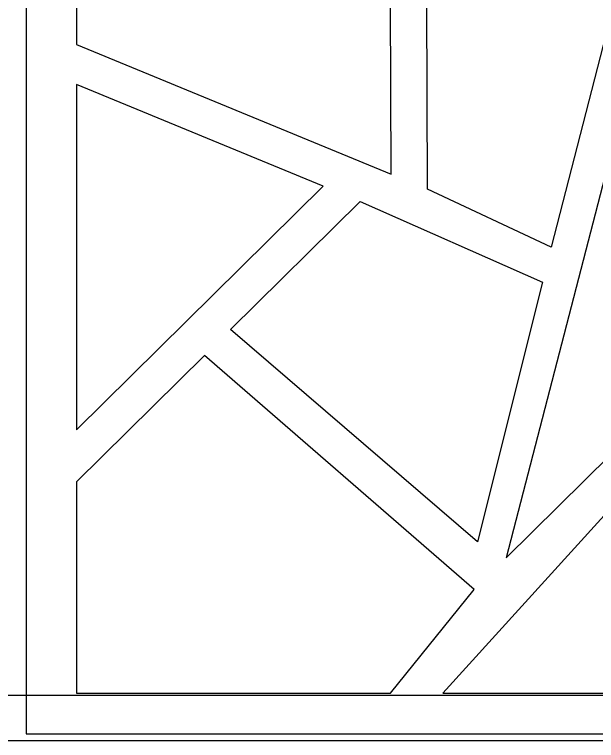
# Model space of a CAD drawing. Header units: centimetres. Extents: x -27 to -9, y -0.6 to 9.
# Drawn here: x -17.088 to -15.77, y -0.599 to 1.044 of the extents above; entities that cross this region are included whole.
import ezdxf

# ---------------------------------------------------------------- set-up
doc = ezdxf.new("R2010")
doc.units = ezdxf.units.CM
doc.header["$MEASUREMENT"] = 0
doc.layers.add('layer 1', color=7, linetype='Continuous')

msp = doc.modelspace()

# ---------------------------------------------------------------- linework, layer by layer
at = {"layer": 'layer 1', "color": 250, "lineweight": 30}
for points, knots in [([(-14.23947, -0.58436), (-14.23947, -0.58436), (-13.23503, -0.58436), (-13.23503, -0.58436), (-13.23503, -0.58436), (-13.23503, -0.58436), (-14.23947, -0.58436), (-14.23947, -0.58436), (-14.23947, -0.58436), (-14.23947, -0.58436), (-17.0617, -0.58436), (-17.0617, -0.58436), (-17.0617, -0.58436), (-17.0617, -0.58436), (-17.0617, 3.97959), (-17.0617, 3.97959), (-17.0617, 3.97959), (-17.0617, 3.97959), (-10.32105, 3.94799), (-10.32105, 3.94799), (-10.32105, 3.94799), (-10.32105, 3.94799), (-10.32105, 3.94259), (-10.32105, 3.94259), (-10.32105, 3.94259), (-10.32105, 3.94259), (-10.32105, -0.58436), (-10.32105, -0.58436), (-10.32105, -0.58436), (-10.32105, -0.58436), (-13.23464, -0.58436), (-13.23464, -0.58436), (-13.23464, -0.58436), (-13.23464, -0.58436), (-14.23947, -0.58436), (-14.23947, -0.58436)], [0, 0, 0, 0, 0.1, 0.1, 0.1, 0.1, 0.2, 0.2, 0.2, 0.2, 0.3, 0.3, 0.3, 0.3, 0.4, 0.4, 0.4, 0.4, 0.5, 0.5, 0.5, 0.5, 0.6, 0.6, 0.6, 0.6, 0.7, 0.7, 0.7, 0.7, 0.8, 0.8, 0.8, 0.8, 1, 1, 1, 1]), ([(-18.37453, 3.9762), (-18.37453, 3.9762), (-8.9959, 3.9762), (-8.9959, 3.9762), (-8.9959, 3.9762), (-8.9959, 3.9762), (-8.9959, -0.59923), (-8.9959, -0.59923), (-8.9959, -0.59923), (-8.9959, -0.59923), (-18.37453, -0.59923), (-18.37453, -0.59923), (-18.37453, -0.59923), (-18.37453, -0.59923), (-18.37453, 3.9762), (-18.37453, 3.9762)], [0, 0, 0, 0, 0.2, 0.2, 0.2, 0.2, 0.4, 0.4, 0.4, 0.4, 0.6, 0.6, 0.6, 0.6, 1, 1, 1, 1]), ([(-18.25833, 3.84628), (-18.25833, 3.84628), (-9.11209, 3.84628), (-9.11209, 3.84628), (-9.11209, 3.84628), (-9.11209, 3.84628), (-9.11209, -0.49676), (-9.11209, -0.49676), (-9.11209, -0.49676), (-9.11209, -0.49676), (-18.25833, -0.49676), (-18.25833, -0.49676), (-18.25833, -0.49676), (-18.25833, -0.49676), (-18.25833, 3.84628), (-18.25833, 3.84628)], [0, 0, 0, 0, 0.2, 0.2, 0.2, 0.2, 0.4, 0.4, 0.4, 0.4, 0.6, 0.6, 0.6, 0.6, 1, 1, 1, 1]), ([(-15.58566, 1.63475), (-15.58566, 1.63475), (-15.64245, 1.73444), (-15.64245, 1.73444), (-15.64245, 1.73444), (-15.64245, 1.73444), (-16.15559, 1.49684), (-16.15559, 1.49684), (-16.15559, 1.49684), (-16.15559, 1.49684), (-16.15251, 0.64849), (-16.15251, 0.64849), (-16.15251, 0.64849), (-16.15251, 0.64849), (-15.8729, 0.51732), (-15.8729, 0.51732), (-15.8729, 0.51732), (-15.8729, 0.51732), (-15.58566, 1.63475), (-15.58566, 1.63475)], [0, 0, 0, 0, 0.1666667, 0.1666667, 0.1666667, 0.1666667, 0.3333333, 0.3333333, 0.3333333, 0.3333333, 0.5, 0.5, 0.5, 0.5, 0.6666667, 0.6666667, 0.6666667, 0.6666667, 1, 1, 1, 1]), ([(-16.9472, 0.97651), (-16.9472, 0.97651), (-16.9472, 1.11559), (-16.9472, 1.11559), (-16.9472, 1.11559), (-16.9472, 1.11559), (-16.23815, 1.45708), (-16.23815, 1.45708), (-16.23815, 1.45708), (-16.23815, 1.45708), (-16.23533, 0.68268), (-16.23533, 0.68268), (-16.23533, 0.68268), (-16.23533, 0.68268), (-16.9472, 0.97651), (-16.9472, 0.97651)], [0, 0, 0, 0, 0.2, 0.2, 0.2, 0.2, 0.4, 0.4, 0.4, 0.4, 0.6, 0.6, 0.6, 0.6, 1, 1, 1, 1]), ([(-15.6641, 1.01481), (-15.6641, 1.01481), (-15.20584, 0.57323), (-15.20584, 0.57323), (-15.20584, 0.57323), (-15.20584, 0.57323), (-15.97494, -0.18606), (-15.97494, -0.18606), (-15.97494, -0.18606), (-15.97494, -0.18606), (-15.6641, 1.01481), (-15.6641, 1.01481)], [0, 0, 0, 0, 0.25, 0.25, 0.25, 0.25, 0.5, 0.5, 0.5, 0.5, 1, 1, 1, 1]), ([(-16.9472, 0.10367), (-16.9472, 0.10367), (-16.9472, 0.88601), (-16.9472, 0.88601), (-16.9472, 0.88601), (-16.9472, 0.88601), (-16.389, 0.65561), (-16.389, 0.65561), (-16.389, 0.65561), (-16.389, 0.65561), (-16.9472, 0.10367), (-16.9472, 0.10367)], [0, 0, 0, 0, 0.25, 0.25, 0.25, 0.25, 0.5, 0.5, 0.5, 0.5, 1, 1, 1, 1]), ([(-15.89225, 0.43812), (-15.89225, 0.43812), (-16.30545, 0.62112), (-16.30545, 0.62112), (-16.30545, 0.62112), (-16.30545, 0.62112), (-16.59852, 0.33134), (-16.59852, 0.33134), (-16.59852, 0.33134), (-16.59852, 0.33134), (-16.03994, -0.14988), (-16.03994, -0.14988), (-16.03994, -0.14988), (-16.03994, -0.14988), (-15.89225, 0.43812), (-15.89225, 0.43812)], [0, 0, 0, 0, 0.2, 0.2, 0.2, 0.2, 0.4, 0.4, 0.4, 0.4, 0.6, 0.6, 0.6, 0.6, 1, 1, 1, 1]), ([(-16.23628, -0.49234), (-16.23628, -0.49234), (-16.9472, -0.49234), (-16.9472, -0.49234), (-16.9472, -0.49234), (-16.9472, -0.49234), (-16.9472, -0.01342), (-16.9472, -0.01342), (-16.9472, -0.01342), (-16.9472, -0.01342), (-16.65796, 0.27257), (-16.65796, 0.27257), (-16.65796, 0.27257), (-16.65796, 0.27257), (-16.04701, -0.25721), (-16.04701, -0.25721), (-16.04701, -0.25721), (-16.04701, -0.25721), (-16.23628, -0.49234), (-16.23628, -0.49234)], [0, 0, 0, 0, 0.1666667, 0.1666667, 0.1666667, 0.1666667, 0.3333333, 0.3333333, 0.3333333, 0.3333333, 0.5, 0.5, 0.5, 0.5, 0.6666667, 0.6666667, 0.6666667, 0.6666667, 1, 1, 1, 1]), ([(-15.43229, -0.49234), (-15.43229, -0.49234), (-16.11776, -0.49234), (-16.11776, -0.49234), (-16.11776, -0.49234), (-16.11776, -0.49234), (-15.7007, -0.03233), (-15.7007, -0.03233), (-15.7007, -0.03233), (-15.7007, -0.03233), (-15.43229, -0.49234), (-15.43229, -0.49234)], [0, 0, 0, 0, 0.25, 0.25, 0.25, 0.25, 0.5, 0.5, 0.5, 0.5, 1, 1, 1, 1])]:
    msp.add_open_spline(points, degree=3, knots=knots, dxfattribs=at)

doc.saveas('drawing.dxf')
